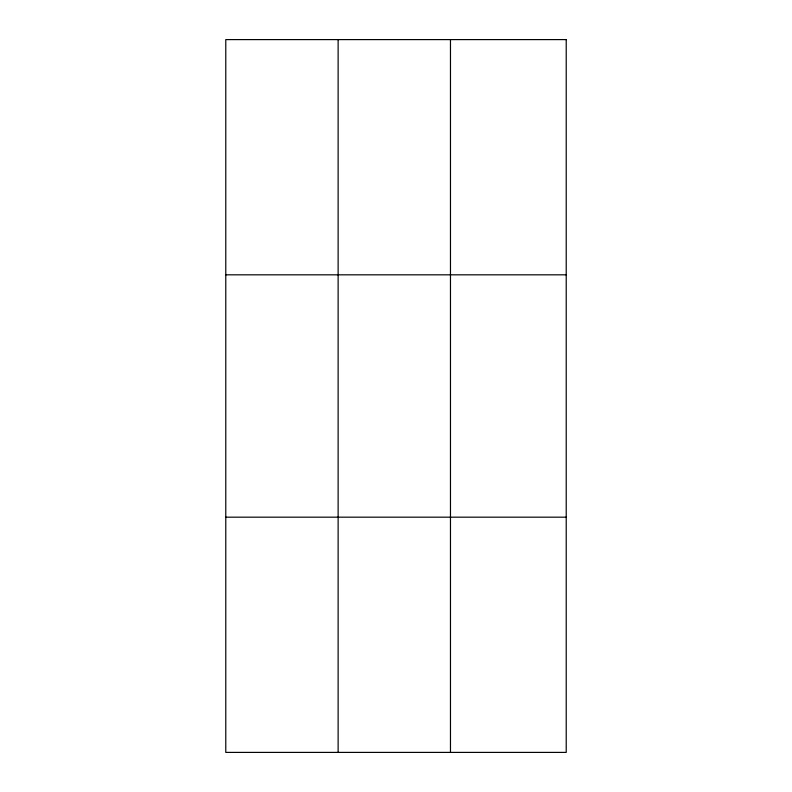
<?xml version="1.0" encoding="UTF-8"?>
<svg xmlns="http://www.w3.org/2000/svg" width="792" height="792" viewBox="0 0 792 792"><rect width="100%" height="100%" fill="white"/><g stroke="black" fill="none" stroke-linecap="round" stroke-linejoin="round"><path stroke-width="1.19" d="M338.125 39.6L338.125 752.4M450.47 39.6L450.47 752.4M225.779 274.824L566.221 274.824M225.779 517.176L566.221 517.176M566.221 39.6L566.221 752.4L225.779 752.4L225.779 39.6L566.221 39.6"/></g></svg>
